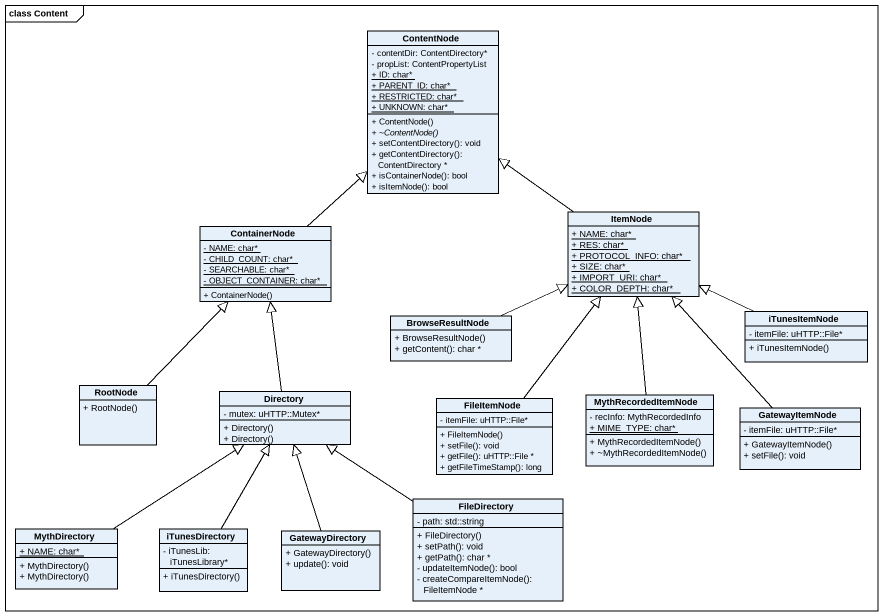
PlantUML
@startuml
mainframe class Content
hide circle
hide empty members
skinparam classAttributeIconSize 0
class ContentNode {
  - contentDir: ContentDirectory*
  - propList: ContentPropertyList
  {static} + ID: char*
  {static} + PARENT_ID: char*
  {static} + RESTRICTED: char*
  {static} + UNKNOWN: char*
  + ContentNode()
  {abstract} + ~ContentNode()
  + setContentDirectory(): void
  + getContentDirectory(): ContentDirectory *
  + isContainerNode(): bool
  + isItemNode(): bool
}
class ContainerNode {
  {static} - NAME: char*
  {static} - CHILD_COUNT: char*
  {static} - SEARCHABLE: char*
  {static} - OBJECT_CONTAINER: char*
  + ContainerNode()
}
class ItemNode {
  {static} + NAME: char*
  {static} + RES: char*
  {static} + PROTOCOL_INFO: char*
  {static} + SIZE: char*
  {static} + IMPORT_URI: char*
  {static} + COLOR_DEPTH: char*
}
class BrowseResultNode {
  + BrowseResultNode()
  + getContent(): char *
}
class iTunesItemNode {
  - itemFile: uHTTP::File*
  + iTunesItemNode()
}
class RootNode {
  + RootNode()
}
class Directory {
  - mutex: uHTTP::Mutex*
  + Directory()
  + Directory()
}
class FileItemNode {
  - itemFile: uHTTP::File*
  + FileItemNode()
  + setFile(): void
  + getFile(): uHTTP::File *
  + getFileTimeStamp(): long
}
class MythRecordedItemNode {
  - recInfo: MythRecordedInfo
  {static} + MIME_TYPE: char*
  + MythRecordedItemNode()
  + ~MythRecordedItemNode()
}
class GatewayItemNode {
  - itemFile: uHTTP::File*
  + GatewayItemNode()
  + setFile(): void
}
class FileDirectory {
  - path: std::string
  + FileDirectory()
  + setPath(): void
  + getPath(): char *
  - updateItemNode(): bool
  - createCompareItemNode(): FileItemNode *
}
class MythDirectory {
  {static} + NAME: char*
  + MythDirectory()
  + MythDirectory()
}
class iTunesDirectory {
  - iTunesLib: iTunesLibrary*
  + iTunesDirectory()
}
class GatewayDirectory {
  + GatewayDirectory()
  + update(): void
}
ContainerNode -up-|> ContentNode
ItemNode -up-|> ContentNode
BrowseResultNode -right-|> ItemNode
iTunesItemNode -left-|> ItemNode
RootNode -up-|> ContainerNode
Directory -up-|> ContainerNode
FileItemNode -up-|> ItemNode
MythRecordedItemNode -up-|> ItemNode
GatewayItemNode -up-|> ItemNode
FileDirectory -up-|> Directory
MythDirectory -up-|> Directory
iTunesDirectory -up-|> Directory
GatewayDirectory -up-|> Directory
@enduml
